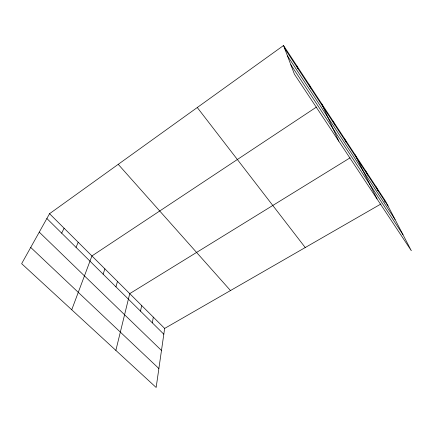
<?xml version="1.0" encoding="UTF-8"?>
<svg xmlns="http://www.w3.org/2000/svg" width="433" height="433" viewBox="0 0 433 433"><rect width="100%" height="100%" fill="white"/><g stroke="black" fill="none" stroke-linecap="round" stroke-linejoin="round"><path stroke-width="0.65" d="M380.964 203.975L164.648 328.43L156.151 387.481L21.65 263.665L49.557 213.702L283.528 45.519L385.603 201.302L411.35 250.761L294.424 74.195L283.528 45.519M152.319 322.834L153.314 317.129M140.514 311.154L141.683 305.536M115.865 350.394L129.738 293.628L350.026 157.872M115.936 286.841L117.478 281.407M103.135 274.176L104.878 268.85M71.737 309.774L91.931 255.941L316.545 107.011M76.029 247.362L78.216 242.269M61.665 233.154L64.1 228.196M384.444 201.973L385.603 201.302M30.721 247.427L158.879 368.526M39.262 232.137L161.477 350.465M46.872 218.513L163.82 334.211M49.557 213.702L164.648 328.43M118.231 164.34L230.486 290.554M197.275 107.519L305.238 247.541M290.814 64.69L402.961 234.643M284.551 48.204L388.076 206.048M287.474 55.9L395.08 219.504M375.741 186.25L378.09 190.834M365.576 170.737L367.801 175.143M355.098 154.743L377.029 198.931M344.289 138.251L346.232 142.257M333.134 121.224L334.92 125.013M321.616 103.649L338.758 141.136M309.351 84.933L310.791 88.213M296.665 65.567L297.899 68.56"/></g></svg>
